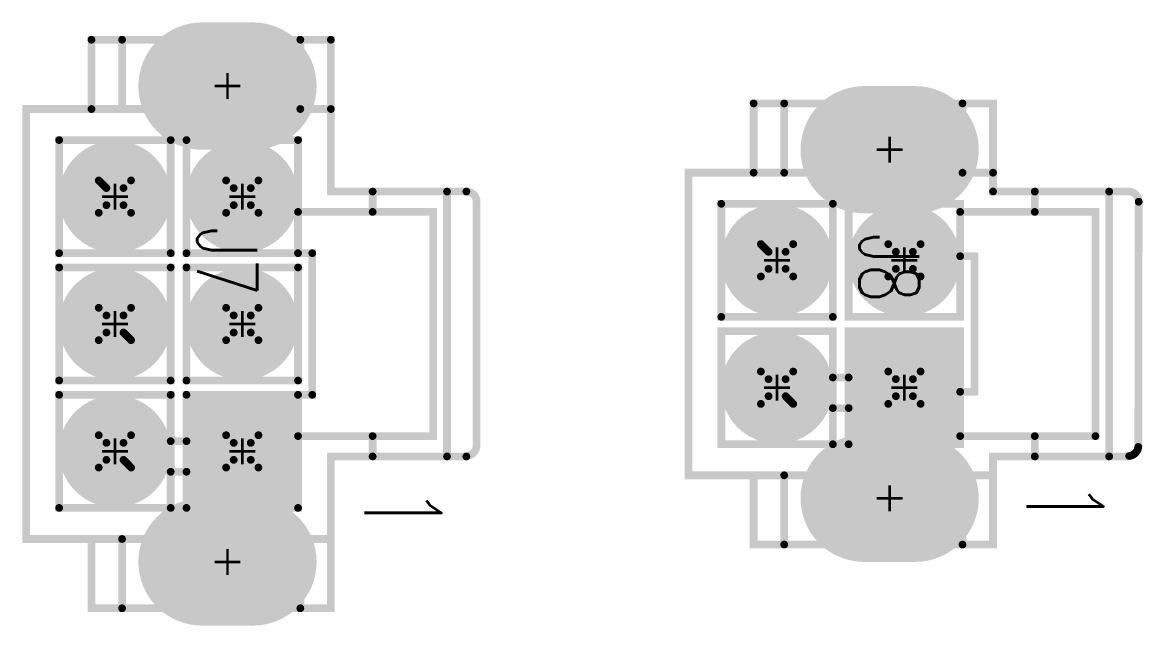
# Model space of a CAD drawing. Extents: x -711 to 95, y -82 to 290.
# Drawn here: x -633.07 to -611.07, y 170.08 to 181.92 of the extents above; entities that cross this region are included whole.
import ezdxf

# ---------------------------------------------------------------- set-up
doc = ezdxf.new("R2010")
doc.units = 0
for name, color, linetype in [('DRIL_PLTE_THRU_01', 96, 'CONTINUOUS'), ('DRIL_PLTE_THRU_02', 255, 'CONTINUOUS'), ('DRIL_PLTE_THRU_03', 3, 'CONTINUOUS'), ('DRIL_PLTE_THRU_04', 136, 'CONTINUOUS'), ('DRIL_PLTE_THRU_05', 176, 'CONTINUOUS'), ('DRIL_PLTE_THRU_06', 16, 'CONTINUOUS'), ('DRIL_SYMBOL', 2, 'CONTINUOUS'), ('PADS_BOT', 1, 'CONTINUOUS'), ('PADS_INNER', 3, 'CONTINUOUS'), ('PADS_TOP', 3, 'CONTINUOUS'), ('PADS_XR_02', 253, 'CONTINUOUS'), ('PADS_XR_03', 96, 'CONTINUOUS'), ('PADS_XR_22', 16, 'CONTINUOUS'), ('PADS_XR_23', 136, 'CONTINUOUS'), ('PART_NAME_26', 255, 'CONTINUOUS'), ('PART_NAME_27', 3, 'CONTINUOUS'), ('PART_TOP_2DLINE_26', 255, 'CONTINUOUS'), ('PART_TOP_2DLINE_27', 3, 'CONTINUOUS'), ('PART_TOP_TEXT_26', 255, 'CONTINUOUS')]:
    doc.layers.add(name, color=color, linetype=linetype)
doc.styles.add('W0$1524', font='simplex', dxfattribs={"width": 0.75})
doc.styles.add('W0$254', font='simplex', dxfattribs={"width": 0.75})

# ---------------------------------------------------------------- blocks, each defined once
blk = doc.blocks.new('SMOOTH_0$1524')
at = {"const_width": 0.0762}
blk.add_lwpolyline([(-0.0381, 0, 1), (0.0381, 0, 1)], format="xyb", close=True, dxfattribs=at)
blk = doc.blocks.new('PART_BODY_TOP_74')
at = {"layer": 'PART_TOP_2DLINE_26', "const_width": 0.152}
blk.add_lwpolyline([(2.6, 5.65), (2.6, 5.27), (-2.6, 5.27), (-2.6, 5.65, -0.414214), (-2.4, 5.85), (2.388, 5.85, -0.39391), (2.591, 5.647)], format="xyb", dxfattribs=at)
for points in [[(-2.6, 5.27), (-2.6, 3.81)], [(2.6, 5.27), (2.6, 3.81), (2.6, 2.99), (4.22, 2.99)], [(-2.2, 3.81), (-2.2, 2.345), (-3.61, 2.345), (-3.61, 0.155), (-1.39, 0.155), (-1.39, 2.625), (1.39, 2.625), (1.39, 0.155), (2.3, 0.155), (2.3, -0.155), (1.39, -0.155), (1.39, -2.345), (3.61, -2.345), (3.61, 2.345), (2.2, 2.345), (2.2, 3.81), (2.2, 5), (-2.2, 5), (-2.2, 3.81), (-2.6, 3.81), (-2.6, 2.99), (-4.22, 2.99), (-4.22, -2.99), (4.22, -2.99), (4.22, 2.99), (5.58, 2.99), (5.58, 2.39), (4.22, 2.39)], [(2.6, 3.81), (2.2, 3.81)], [(-4.22, 2.99), (-5.58, 2.99), (-5.58, 2.39), (-5.58, -1.11), (-4.22, -1.11)], [(-5.58, 2.39), (-4.22, 2.39)], [(-2.2, 2.345), (-1.39, 2.345)], [(-1.11, 2.345), (1.11, 2.345), (1.11, 0.155), (-1.11, 0.155), (-1.11, 2.345)], [(1.39, 2.345), (2.2, 2.345)], [(5.58, 2.39), (5.58, -1.11), (5.58, -1.71), (4.22, -1.71)], [(-2.668, 1.082), (-2.333, 1.082), (-2.183, 0.933), (-2.818, 0.933), (-2.668, 1.082), (-2.668, 1.417), (-2.333, 1.417), (-2.183, 1.568), (-2.818, 1.568), (-2.668, 1.417)], [(-2.818, 1.568), (-2.818, 0.933)], [(-2.183, 1.568), (-2.183, 0.933)], [(-0.168, 1.082), (0.168, 1.082), (0.318, 0.933), (-0.318, 0.933), (-0.168, 1.082), (-0.168, 1.417), (0.168, 1.417), (0.318, 1.568), (-0.318, 1.568), (-0.168, 1.417)], [(-0.318, 1.568), (-0.318, 0.933)], [(0.318, 1.568), (0.318, 0.933)], [(2.333, 1.082), (2.667, 1.082), (2.818, 0.933), (2.183, 0.933), (2.333, 1.082), (2.333, 1.417), (2.667, 1.417), (2.818, 1.568), (2.183, 1.568), (2.333, 1.417)], [(2.183, 1.568), (2.183, 0.933)], [(2.818, 1.568), (2.818, 0.933)], [(-2.333, 1.082), (-2.333, 1.417)], [(0.168, 1.082), (0.168, 1.417)], [(2.667, 1.082), (2.667, 1.417)], [(2.3, -0.155), (2.9, -0.155), (2.9, 0.155), (3.61, 0.155)], [(2.9, 0.155), (2.3, 0.155)], [(-3.61, -2.345), (-3.61, -0.155), (-1.39, -0.155), (-1.39, -2.345), (-3.61, -2.345)], [(-1.11, -2.345), (-1.11, -0.155), (1.11, -0.155), (1.11, -2.345), (-1.11, -2.345)], [(2.9, -0.155), (3.61, -0.155)], [(-2.333, -1.417), (-2.668, -1.417), (-2.668, -1.082), (-2.333, -1.082), (-2.333, -1.417), (-2.183, -1.568), (-2.818, -1.568), (-2.818, -0.933), (-2.668, -1.082)], [(-2.333, -1.082), (-2.183, -0.933), (-2.818, -0.933)], [(-2.183, -0.933), (-2.183, -1.568)], [(-0.168, -1.082), (0.168, -1.082), (0.168, -1.417), (0.318, -1.568), (-0.318, -1.568), (-0.168, -1.417), (-0.168, -1.082), (-0.318, -0.933), (0.318, -0.933), (0.318, -1.568)], [(-0.318, -0.933), (-0.318, -1.568)], [(0.168, -1.082), (0.318, -0.933)], [(2.333, -1.082), (2.667, -1.082), (2.667, -1.417), (2.818, -1.568), (2.183, -1.568), (2.333, -1.417), (2.333, -1.082), (2.183, -0.933), (2.818, -0.933), (2.818, -1.568)], [(2.183, -0.933), (2.183, -1.568)], [(2.667, -1.082), (2.818, -0.933)], [(-4.22, -1.71), (-5.58, -1.71), (-5.58, -1.11)], [(5.58, -1.11), (4.22, -1.11)], [(-2.668, -1.417), (-2.818, -1.568)], [(-0.168, -1.417), (0.168, -1.417)], [(2.333, -1.417), (2.667, -1.417)]]:
    blk.add_lwpolyline(points, dxfattribs=at)
at = {"layer": 'PART_TOP_2DLINE_27', "const_width": 0.152}
blk.add_lwpolyline([(2.6, 5.65), (2.6, 5.27), (-2.6, 5.27), (-2.6, 5.65, -0.414214), (-2.4, 5.85), (2.388, 5.85, -0.39391), (2.591, 5.647)], format="xyb", dxfattribs=at)
for points in [[(-2.6, 5.27), (-2.6, 3.81)], [(2.6, 5.27), (2.6, 3.81), (2.6, 2.99), (4.22, 2.99)], [(-2.2, 3.81), (-2.2, 2.345), (-3.61, 2.345), (-3.61, 0.155), (-1.39, 0.155), (-1.39, 2.625), (1.39, 2.625), (1.39, 0.155), (2.3, 0.155), (2.3, -0.155), (1.39, -0.155), (1.39, -2.345), (3.61, -2.345), (3.61, 2.345), (2.2, 2.345), (2.2, 3.81), (2.2, 5), (-2.2, 5), (-2.2, 3.81), (-2.6, 3.81), (-2.6, 2.99), (-4.22, 2.99), (-4.22, -2.99), (4.22, -2.99), (4.22, 2.99), (5.58, 2.99), (5.58, 2.39), (4.22, 2.39)], [(2.6, 3.81), (2.2, 3.81)], [(-4.22, 2.99), (-5.58, 2.99), (-5.58, 2.39), (-5.58, -1.11), (-4.22, -1.11)], [(-5.58, 2.39), (-4.22, 2.39)], [(-2.2, 2.345), (-1.39, 2.345)], [(-1.11, 2.345), (1.11, 2.345), (1.11, 0.155), (-1.11, 0.155), (-1.11, 2.345)], [(1.39, 2.345), (2.2, 2.345)], [(5.58, 2.39), (5.58, -1.11), (5.58, -1.71), (4.22, -1.71)], [(-2.668, 1.082), (-2.333, 1.082), (-2.183, 0.933), (-2.818, 0.933), (-2.668, 1.082), (-2.668, 1.417), (-2.333, 1.417), (-2.183, 1.568), (-2.818, 1.568), (-2.668, 1.417)], [(-2.818, 1.568), (-2.818, 0.933)], [(-2.183, 1.568), (-2.183, 0.933)], [(-0.168, 1.082), (0.168, 1.082), (0.318, 0.933), (-0.318, 0.933), (-0.168, 1.082), (-0.168, 1.417), (0.168, 1.417), (0.318, 1.568), (-0.318, 1.568), (-0.168, 1.417)], [(-0.318, 1.568), (-0.318, 0.933)], [(0.318, 1.568), (0.318, 0.933)], [(2.333, 1.082), (2.667, 1.082), (2.818, 0.933), (2.183, 0.933), (2.333, 1.082), (2.333, 1.417), (2.667, 1.417), (2.818, 1.568), (2.183, 1.568), (2.333, 1.417)], [(2.183, 1.568), (2.183, 0.933)], [(2.818, 1.568), (2.818, 0.933)], [(-2.333, 1.082), (-2.333, 1.417)], [(0.168, 1.082), (0.168, 1.417)], [(2.667, 1.082), (2.667, 1.417)], [(2.3, -0.155), (2.9, -0.155), (2.9, 0.155), (3.61, 0.155)], [(2.9, 0.155), (2.3, 0.155)], [(-3.61, -2.345), (-3.61, -0.155), (-1.39, -0.155), (-1.39, -2.345), (-3.61, -2.345)], [(-1.11, -2.345), (-1.11, -0.155), (1.11, -0.155), (1.11, -2.345), (-1.11, -2.345)], [(2.9, -0.155), (3.61, -0.155)], [(-2.333, -1.417), (-2.668, -1.417), (-2.668, -1.082), (-2.333, -1.082), (-2.333, -1.417), (-2.183, -1.568), (-2.818, -1.568), (-2.818, -0.933), (-2.668, -1.082)], [(-2.333, -1.082), (-2.183, -0.933), (-2.818, -0.933)], [(-2.183, -0.933), (-2.183, -1.568)], [(-0.168, -1.082), (0.168, -1.082), (0.168, -1.417), (0.318, -1.568), (-0.318, -1.568), (-0.168, -1.417), (-0.168, -1.082), (-0.318, -0.933), (0.318, -0.933), (0.318, -1.568)], [(-0.318, -0.933), (-0.318, -1.568)], [(0.168, -1.082), (0.318, -0.933)], [(2.333, -1.082), (2.667, -1.082), (2.667, -1.417), (2.818, -1.568), (2.183, -1.568), (2.333, -1.417), (2.333, -1.082), (2.183, -0.933), (2.818, -0.933), (2.818, -1.568)], [(2.183, -0.933), (2.183, -1.568)], [(2.667, -1.082), (2.818, -0.933)], [(-4.22, -1.71), (-5.58, -1.71), (-5.58, -1.11)], [(5.58, -1.11), (4.22, -1.11)], [(-2.668, -1.417), (-2.818, -1.568)], [(-0.168, -1.417), (0.168, -1.417)], [(2.333, -1.417), (2.667, -1.417)]]:
    blk.add_lwpolyline(points, dxfattribs=at)
at = {"layer": 'PART_TOP_2DLINE_26'}
for p in [(-2.6, 5.65), (2.6, 5.65), (-2.6, 5.27), (-2.6, 5.27), (2.6, 5.27), (2.6, 5.27), (-2.6, 3.81), (-2.2, 3.81), (2.2, 3.81), (2.2, 3.81), (2.6, 3.81), (2.6, 3.81), (-5.58, 2.99), (-4.22, 2.99), (-1.39, 2.625), (1.39, 2.625), (-5.58, 2.39), (-5.58, 2.39), (-4.22, 2.39), (-3.61, 2.345), (-2.2, 2.345), (-2.2, 2.345), (-1.39, 2.345), (-1.11, 2.345), (-1.11, 2.345), (1.11, 2.345), (1.39, 2.345), (2.2, 2.345), (2.2, 2.345), (3.61, 2.345), (5.58, 2.39), (-2.818, 1.568), (-2.818, 1.568), (-2.183, 1.568), (-2.183, 1.568), (-0.318, 1.568), (-0.318, 1.568), (0.318, 1.568), (0.318, 1.568), (2.183, 1.568), (2.183, 1.568), (2.818, 1.568), (2.818, 1.568), (-2.668, 1.417), (-2.668, 1.417), (-2.333, 1.417), (-2.333, 1.417), (-0.168, 1.417), (-0.168, 1.417), (0.168, 1.417), (0.168, 1.417), (2.333, 1.417), (2.333, 1.417), (2.667, 1.417), (2.667, 1.417), (-2.668, 1.082), (-2.668, 1.082), (-2.333, 1.082), (-2.333, 1.082), (-0.168, 1.082), (-0.168, 1.082), (0.168, 1.082), (0.168, 1.082), (2.333, 1.082), (2.333, 1.082), (2.667, 1.082), (2.667, 1.082), (-2.818, 0.933), (-2.818, 0.933), (-2.183, 0.933), (-2.183, 0.933), (-0.318, 0.933), (-0.318, 0.933), (0.318, 0.933), (0.318, 0.933), (2.183, 0.933), (2.183, 0.933), (2.818, 0.933), (2.818, 0.933), (-3.61, 0.155), (-1.39, 0.155), (-1.11, 0.155), (1.11, 0.155), (1.39, 0.155), (2.3, 0.155), (2.3, 0.155), (2.9, 0.155), (2.9, 0.155), (3.61, 0.155), (-3.61, -0.155), (-1.39, -0.155), (-1.11, -0.155), (1.11, -0.155), (1.39, -0.155), (2.3, -0.155), (2.3, -0.155), (2.9, -0.155), (2.9, -0.155), (3.61, -0.155), (-2.818, -0.933), (-2.818, -0.933), (-2.183, -0.933), (-2.183, -0.933), (-0.318, -0.933), (-0.318, -0.933), (0.318, -0.933), (0.318, -0.933), (2.183, -0.933), (2.183, -0.933), (2.818, -0.933), (2.818, -0.933), (-5.58, -1.11), (-2.668, -1.082), (-2.668, -1.082), (-2.333, -1.082), (-2.333, -1.082), (-0.168, -1.082), (-0.168, -1.082), (0.168, -1.082), (0.168, -1.082), (2.333, -1.082), (2.333, -1.082), (2.667, -1.082), (2.667, -1.082), (4.22, -1.11), (5.58, -1.11), (5.58, -1.11), (-2.818, -1.568), (-2.818, -1.568), (-2.668, -1.417), (-2.668, -1.417), (-2.333, -1.417), (-2.333, -1.417), (-2.183, -1.568), (-2.183, -1.568), (-0.318, -1.568), (-0.318, -1.568), (-0.168, -1.417), (-0.168, -1.417), (0.168, -1.417), (0.168, -1.417), (0.318, -1.568), (0.318, -1.568), (2.183, -1.568), (2.183, -1.568), (2.333, -1.417), (2.333, -1.417), (2.667, -1.417), (2.667, -1.417), (2.818, -1.568), (2.818, -1.568), (-5.58, -1.71), (-4.22, -1.71), (-3.61, -2.345), (-3.61, -2.345), (-1.39, -2.345), (-1.11, -2.345), (-1.11, -2.345), (1.11, -2.345), (1.39, -2.345), (3.61, -2.345)]:
    blk.add_blockref('SMOOTH_0$1524', p, dxfattribs=at)
at = {"layer": 'PART_TOP_2DLINE_27'}
for p in [(-2.6, 5.65), (2.6, 5.65), (-2.6, 5.27), (-2.6, 5.27), (2.6, 5.27), (2.6, 5.27), (-2.6, 3.81), (-2.2, 3.81), (2.2, 3.81), (2.2, 3.81), (2.6, 3.81), (2.6, 3.81), (-5.58, 2.99), (-4.22, 2.99), (-1.39, 2.625), (1.39, 2.625), (-5.58, 2.39), (-5.58, 2.39), (-4.22, 2.39), (-3.61, 2.345), (-2.2, 2.345), (-2.2, 2.345), (-1.39, 2.345), (-1.11, 2.345), (-1.11, 2.345), (1.11, 2.345), (1.39, 2.345), (2.2, 2.345), (2.2, 2.345), (3.61, 2.345), (5.58, 2.39), (-2.818, 1.568), (-2.818, 1.568), (-2.183, 1.568), (-2.183, 1.568), (-0.318, 1.568), (-0.318, 1.568), (0.318, 1.568), (0.318, 1.568), (2.183, 1.568), (2.183, 1.568), (2.818, 1.568), (2.818, 1.568), (-2.668, 1.417), (-2.668, 1.417), (-2.333, 1.417), (-2.333, 1.417), (-0.168, 1.417), (-0.168, 1.417), (0.168, 1.417), (0.168, 1.417), (2.333, 1.417), (2.333, 1.417), (2.667, 1.417), (2.667, 1.417), (-2.668, 1.082), (-2.668, 1.082), (-2.333, 1.082), (-2.333, 1.082), (-0.168, 1.082), (-0.168, 1.082), (0.168, 1.082), (0.168, 1.082), (2.333, 1.082), (2.333, 1.082), (2.667, 1.082), (2.667, 1.082), (-2.818, 0.933), (-2.818, 0.933), (-2.183, 0.933), (-2.183, 0.933), (-0.318, 0.933), (-0.318, 0.933), (0.318, 0.933), (0.318, 0.933), (2.183, 0.933), (2.183, 0.933), (2.818, 0.933), (2.818, 0.933), (-3.61, 0.155), (-1.39, 0.155), (-1.11, 0.155), (1.11, 0.155), (1.39, 0.155), (2.3, 0.155), (2.3, 0.155), (2.9, 0.155), (2.9, 0.155), (3.61, 0.155), (-3.61, -0.155), (-1.39, -0.155), (-1.11, -0.155), (1.11, -0.155), (1.39, -0.155), (2.3, -0.155), (2.3, -0.155), (2.9, -0.155), (2.9, -0.155), (3.61, -0.155), (-2.818, -0.933), (-2.818, -0.933), (-2.183, -0.933), (-2.183, -0.933), (-0.318, -0.933), (-0.318, -0.933), (0.318, -0.933), (0.318, -0.933), (2.183, -0.933), (2.183, -0.933), (2.818, -0.933), (2.818, -0.933), (-5.58, -1.11), (-2.668, -1.082), (-2.668, -1.082), (-2.333, -1.082), (-2.333, -1.082), (-0.168, -1.082), (-0.168, -1.082), (0.168, -1.082), (0.168, -1.082), (2.333, -1.082), (2.333, -1.082), (2.667, -1.082), (2.667, -1.082), (4.22, -1.11), (5.58, -1.11), (5.58, -1.11), (-2.818, -1.568), (-2.818, -1.568), (-2.668, -1.417), (-2.668, -1.417), (-2.333, -1.417), (-2.333, -1.417), (-2.183, -1.568), (-2.183, -1.568), (-0.318, -1.568), (-0.318, -1.568), (-0.168, -1.417), (-0.168, -1.417), (0.168, -1.417), (0.168, -1.417), (0.318, -1.568), (0.318, -1.568), (2.183, -1.568), (2.183, -1.568), (2.333, -1.417), (2.333, -1.417), (2.667, -1.417), (2.667, -1.417), (2.818, -1.568), (2.818, -1.568), (-5.58, -1.71), (-4.22, -1.71), (-3.61, -2.345), (-3.61, -2.345), (-1.39, -2.345), (-1.11, -2.345), (-1.11, -2.345), (1.11, -2.345), (1.39, -2.345), (3.61, -2.345)]:
    blk.add_blockref('SMOOTH_0$1524', p, dxfattribs=at)
at = {"layer": 'PART_TOP_TEXT_26', "style": 'W0$254', "width": 0.75}
blk.add_text('1', height=1.511, dxfattribs=at).set_placement((3.175, 3.647))
blk = doc.blocks.new('DRIL_SYMBOL_1$1997266667')
at = {"layer": 'DRIL_SYMBOL', "const_width": 0.0508}
for points in [[(0, -0.254), (0, 0.254)], [(-0.254, 0), (0.254, 0)]]:
    blk.add_lwpolyline(points, dxfattribs=at)
blk = doc.blocks.new('DRIL_HOLE_1$1997266667')
at = {"const_width": 0.6}
blk.add_lwpolyline([(-0.3, 0, 1), (0.3, 0, 1)], format="xyb", close=True, dxfattribs=at)
blk.add_blockref('DRIL_SYMBOL_1$1997266667', (0, 0))
blk = doc.blocks.new('PAD_15')
at = {"const_width": 0.85}
blk.add_lwpolyline([(0, -0.425, 1), (0, 0.425, 1)], format="xyb", close=True, dxfattribs=at)
blk = doc.blocks.new('PAD_13')
at = {"const_width": 1.09982}
blk.add_lwpolyline([(0, -0.54991, 1), (0, 0.54991, 1)], format="xyb", close=True, dxfattribs=at)
blk = doc.blocks.new('PAD_0')
blk.add_lwpolyline([(0, 0, 1), (0, 0, 1)], format="xyb", close=True)
blk = doc.blocks.new('STK_TOP_12')
at = {"layer": 'DRIL_PLTE_THRU_01'}
blk.add_blockref('DRIL_HOLE_1$1997266667', (0, 0), dxfattribs=at)
at = {"layer": 'DRIL_PLTE_THRU_02'}
blk.add_blockref('DRIL_HOLE_1$1997266667', (0, 0), dxfattribs=at)
at = {"layer": 'DRIL_PLTE_THRU_03'}
blk.add_blockref('DRIL_HOLE_1$1997266667', (0, 0), dxfattribs=at)
at = {"layer": 'DRIL_PLTE_THRU_04'}
blk.add_blockref('DRIL_HOLE_1$1997266667', (0, 0), dxfattribs=at)
at = {"layer": 'DRIL_PLTE_THRU_05'}
blk.add_blockref('DRIL_HOLE_1$1997266667', (0, 0), dxfattribs=at)
at = {"layer": 'DRIL_PLTE_THRU_06'}
blk.add_blockref('DRIL_HOLE_1$1997266667', (0, 0), dxfattribs=at)
at = {"layer": 'PADS_BOT'}
blk.add_blockref('PAD_15', (0, 0), dxfattribs=at)
at = {"layer": 'PADS_INNER'}
blk.add_blockref('PAD_15', (0, 0), dxfattribs=at)
at = {"layer": 'PADS_TOP'}
blk.add_blockref('PAD_15', (0, 0), dxfattribs=at)
at = {"layer": 'PADS_XR_02'}
blk.add_blockref('PAD_13', (0, 0), dxfattribs=at)
at = {"layer": 'PADS_XR_03'}
blk.add_blockref('PAD_13', (0, 0), dxfattribs=at)
at = {"layer": 'PADS_XR_22'}
blk.add_blockref('PAD_0', (0, 0), dxfattribs=at)
at = {"layer": 'PADS_XR_23'}
blk.add_blockref('PAD_0', (0, 0), dxfattribs=at)
blk = doc.blocks.new('DRIL_SYMBOL_1$6002')
at = {"layer": 'DRIL_SYMBOL', "const_width": 0.0508}
for points in [[(0, -0.254), (0, 0.254)], [(-0.254, 0), (0.254, 0)]]:
    blk.add_lwpolyline(points, dxfattribs=at)
blk = doc.blocks.new('DRIL_HOLE_1$6002')
at = {"const_width": 0.8001}
blk.add_lwpolyline([(-0.40005, 0, 1), (0.40005, 0, 1)], format="xyb", close=True, dxfattribs=at)
blk.add_blockref('DRIL_SYMBOL_1$6002', (0, 0))
blk = doc.blocks.new('PAD_24')
at = {"const_width": 1}
blk.add_lwpolyline([(-0.5, -0.5), (0.5, -0.5, 1), (0.5, 0.5), (-0.5, 0.5, 1)], format="xyb", close=True, dxfattribs=at)
blk = doc.blocks.new('PAD_25')
at = {"const_width": 1.25}
blk.add_lwpolyline([(-0.5, -0.625), (0.5, -0.625, 1), (0.5, 0.625), (-0.5, 0.625, 1)], format="xyb", close=True, dxfattribs=at)
blk = doc.blocks.new('STK_TOP_13')
at = {"layer": 'DRIL_PLTE_THRU_01'}
blk.add_blockref('DRIL_HOLE_1$6002', (0, 0), dxfattribs=at)
at = {"layer": 'DRIL_PLTE_THRU_02'}
blk.add_blockref('DRIL_HOLE_1$6002', (0, 0), dxfattribs=at)
at = {"layer": 'DRIL_PLTE_THRU_03'}
blk.add_blockref('DRIL_HOLE_1$6002', (0, 0), dxfattribs=at)
at = {"layer": 'DRIL_PLTE_THRU_04'}
blk.add_blockref('DRIL_HOLE_1$6002', (0, 0), dxfattribs=at)
at = {"layer": 'DRIL_PLTE_THRU_05'}
blk.add_blockref('DRIL_HOLE_1$6002', (0, 0), dxfattribs=at)
at = {"layer": 'DRIL_PLTE_THRU_06'}
blk.add_blockref('DRIL_HOLE_1$6002', (0, 0), dxfattribs=at)
at = {"layer": 'PADS_BOT', "rotation": 90}
blk.add_blockref('PAD_24', (0, 0), dxfattribs=at)
at = {"layer": 'PADS_INNER', "rotation": 90}
blk.add_blockref('PAD_24', (0, 0), dxfattribs=at)
at = {"layer": 'PADS_TOP', "rotation": 90}
blk.add_blockref('PAD_24', (0, 0), dxfattribs=at)
at = {"layer": 'PADS_XR_02', "rotation": 90}
blk.add_blockref('PAD_25', (0, 0), dxfattribs=at)
at = {"layer": 'PADS_XR_03', "rotation": 90}
blk.add_blockref('PAD_25', (0, 0), dxfattribs=at)
at = {"layer": 'PADS_XR_22'}
blk.add_blockref('PAD_0', (0, 0), dxfattribs=at)
at = {"layer": 'PADS_XR_23'}
blk.add_blockref('PAD_0', (0, 0), dxfattribs=at)
blk = doc.blocks.new('PAD_26')
at = {"const_width": 1.7}
blk.add_lwpolyline([(-0.85, 0), (0.85, 0)], dxfattribs=at)
blk = doc.blocks.new('PAD_27')
at = {"const_width": 2.19964}
blk.add_lwpolyline([(-1.09982, 0), (1.09982, 0)], dxfattribs=at)
blk = doc.blocks.new('STK_TOP_14')
at = {"layer": 'DRIL_PLTE_THRU_01'}
blk.add_blockref('DRIL_HOLE_1$1997266667', (0, 0), dxfattribs=at)
at = {"layer": 'DRIL_PLTE_THRU_02'}
blk.add_blockref('DRIL_HOLE_1$1997266667', (0, 0), dxfattribs=at)
at = {"layer": 'DRIL_PLTE_THRU_03'}
blk.add_blockref('DRIL_HOLE_1$1997266667', (0, 0), dxfattribs=at)
at = {"layer": 'DRIL_PLTE_THRU_04'}
blk.add_blockref('DRIL_HOLE_1$1997266667', (0, 0), dxfattribs=at)
at = {"layer": 'DRIL_PLTE_THRU_05'}
blk.add_blockref('DRIL_HOLE_1$1997266667', (0, 0), dxfattribs=at)
at = {"layer": 'DRIL_PLTE_THRU_06'}
blk.add_blockref('DRIL_HOLE_1$1997266667', (0, 0), dxfattribs=at)
at = {"layer": 'PADS_BOT'}
blk.add_blockref('PAD_26', (0, 0), dxfattribs=at)
at = {"layer": 'PADS_INNER'}
blk.add_blockref('PAD_26', (0, 0), dxfattribs=at)
at = {"layer": 'PADS_TOP'}
blk.add_blockref('PAD_26', (0, 0), dxfattribs=at)
at = {"layer": 'PADS_XR_02'}
blk.add_blockref('PAD_27', (0, 0), dxfattribs=at)
at = {"layer": 'PADS_XR_03'}
blk.add_blockref('PAD_27', (0, 0), dxfattribs=at)
at = {"layer": 'PADS_XR_22'}
blk.add_blockref('PAD_0', (0, 0), dxfattribs=at)
at = {"layer": 'PADS_XR_23'}
blk.add_blockref('PAD_0', (0, 0), dxfattribs=at)
blk = doc.blocks.new('SYM_TOP_18')
for name, p in [('PART_BODY_TOP_74', (0, 0)), ('STK_TOP_13', (-4.67, 0.96)), ('STK_TOP_13', (4.67, 0.96)), ('STK_TOP_12', (-2.5, 1.25)), ('STK_TOP_12', (0, 1.25)), ('STK_TOP_14', (2.5, 1.25)), ('STK_TOP_12', (-2.5, -1.25)), ('STK_TOP_12', (0, -1.25)), ('STK_TOP_12', (2.5, -1.25))]:
    blk.add_blockref(name, p)
blk = doc.blocks.new('PART_TOP_59')
blk.add_blockref('SYM_TOP_18', (0, 0))
at = {"layer": 'PART_NAME_26', "style": 'W0$1524', "width": 0.75}
blk.add_text('J7', height=1.17348, dxfattribs=at).set_placement((-1.905, 0.366712))
at = {"layer": 'PART_NAME_27', "style": 'W0$1524', "width": 0.75}
blk.add_text('J7', height=1.17348, dxfattribs=at).set_placement((-1.905, 0.366712))
blk = doc.blocks.new('PART_BODY_TOP_66')
at = {"layer": 'PART_TOP_2DLINE_26', "const_width": 0.152}
blk.add_lwpolyline([(2.591, 5.664, 0.342864), (2.413, 5.842), (-2.4, 5.85, 0.414214), (-2.6, 5.65), (-2.6, 5.27), (2.6, 5.27), (2.6, 5.65)], format="xyb", dxfattribs=at)
for points in [[(-2.6, 5.27), (-2.6, 3.81), (-2.2, 3.81)], [(2.6, 5.27), (2.6, 3.81), (2.6, 2.99), (2.97, 2.99)], [(2.2, 5), (2.2, 3.81), (2.2, 2.345), (2.36, 2.345), (2.36, -2.345), (0.14, -2.345), (0.14, -0.155), (1.05, -0.155), (1.05, 0.155), (0.14, 0.155), (0.14, 2.345), (1.33, 2.345), (1.33, 2.625), (-1.33, 2.625), (-1.33, 2.345), (-0.14, 2.345), (-0.14, 0.155), (-2.36, 0.155), (-2.36, 2.345), (-2.2, 2.345), (-2.2, 3.81), (-2.2, 5), (2.2, 5)], [(-2.6, 3.81), (-2.6, 2.99), (-2.97, 2.99)], [(2.6, 3.81), (2.2, 3.81)], [(-2.97, -1.11), (-4.33, -1.11), (-4.33, 2.39), (-4.33, 2.99), (-2.97, 2.99), (-2.97, -2.99), (2.97, -2.99), (2.97, 2.99), (4.33, 2.99), (4.33, 2.39), (2.97, 2.39)], [(-4.33, 2.39), (-2.97, 2.39)], [(-2.2, 2.345), (-1.33, 2.345)], [(1.33, 2.345), (2.2, 2.345)], [(4.33, 2.39), (4.33, -1.11), (4.33, -1.71), (2.97, -1.71)], [(-1.417, 1.082), (-1.082, 1.082), (-0.933, 0.933), (-1.568, 0.933), (-1.417, 1.082), (-1.417, 1.417), (-1.082, 1.417), (-0.933, 1.568), (-1.568, 1.568), (-1.417, 1.417)], [(-1.568, 1.568), (-1.568, 0.933)], [(-0.933, 1.568), (-0.933, 0.933)], [(1.082, 1.082), (1.417, 1.082), (1.568, 0.933), (0.933, 0.933), (1.082, 1.082), (1.082, 1.417), (1.417, 1.417), (1.568, 1.568), (0.933, 1.568), (1.082, 1.417)], [(0.933, 1.568), (0.933, 0.933)], [(1.568, 1.568), (1.568, 0.933)], [(-1.082, 1.082), (-1.082, 1.417)], [(1.417, 1.082), (1.417, 1.417)], [(1.05, -0.155), (1.65, -0.155), (1.65, 0.155), (2.36, 0.155)], [(1.65, 0.155), (1.05, 0.155)], [(-2.36, -2.345), (-2.36, -0.155), (-0.14, -0.155), (-0.14, -2.345), (-2.36, -2.345)], [(1.65, -0.155), (2.36, -0.155)], [(-1.082, -1.417), (-1.417, -1.417), (-1.417, -1.082), (-1.082, -1.082), (-1.082, -1.417), (-0.933, -1.568), (-1.568, -1.568), (-1.568, -0.933), (-1.417, -1.082)], [(-1.082, -1.082), (-0.933, -0.933), (-1.568, -0.933)], [(-0.933, -0.933), (-0.933, -1.568)], [(1.082, -1.082), (1.417, -1.082), (1.417, -1.417), (1.568, -1.568), (0.933, -1.568), (1.082, -1.417), (1.082, -1.082), (0.933, -0.933), (1.568, -0.933), (1.568, -1.568)], [(0.933, -0.933), (0.933, -1.568)], [(1.417, -1.082), (1.568, -0.933)], [(-2.97, -1.71), (-4.33, -1.71), (-4.33, -1.11)], [(4.33, -1.11), (2.97, -1.11)], [(-1.417, -1.417), (-1.568, -1.568)], [(1.082, -1.417), (1.417, -1.417)]]:
    blk.add_lwpolyline(points, dxfattribs=at)
at = {"layer": 'PART_TOP_2DLINE_27', "const_width": 0.152}
blk.add_lwpolyline([(2.591, 5.664, 0.342864), (2.413, 5.842), (-2.4, 5.85, 0.414214), (-2.6, 5.65), (-2.6, 5.27), (2.6, 5.27), (2.6, 5.65)], format="xyb", dxfattribs=at)
for points in [[(-2.6, 5.27), (-2.6, 3.81), (-2.2, 3.81)], [(2.6, 5.27), (2.6, 3.81), (2.6, 2.99), (2.97, 2.99)], [(2.2, 5), (2.2, 3.81), (2.2, 2.345), (2.36, 2.345), (2.36, -2.345), (0.14, -2.345), (0.14, -0.155), (1.05, -0.155), (1.05, 0.155), (0.14, 0.155), (0.14, 2.345), (1.33, 2.345), (1.33, 2.625), (-1.33, 2.625), (-1.33, 2.345), (-0.14, 2.345), (-0.14, 0.155), (-2.36, 0.155), (-2.36, 2.345), (-2.2, 2.345), (-2.2, 3.81), (-2.2, 5), (2.2, 5)], [(-2.6, 3.81), (-2.6, 2.99), (-2.97, 2.99)], [(2.6, 3.81), (2.2, 3.81)], [(-2.97, -1.11), (-4.33, -1.11), (-4.33, 2.39), (-4.33, 2.99), (-2.97, 2.99), (-2.97, -2.99), (2.97, -2.99), (2.97, 2.99), (4.33, 2.99), (4.33, 2.39), (2.97, 2.39)], [(-4.33, 2.39), (-2.97, 2.39)], [(-2.2, 2.345), (-1.33, 2.345)], [(1.33, 2.345), (2.2, 2.345)], [(4.33, 2.39), (4.33, -1.11), (4.33, -1.71), (2.97, -1.71)], [(-1.417, 1.082), (-1.082, 1.082), (-0.933, 0.933), (-1.568, 0.933), (-1.417, 1.082), (-1.417, 1.417), (-1.082, 1.417), (-0.933, 1.568), (-1.568, 1.568), (-1.417, 1.417)], [(-1.568, 1.568), (-1.568, 0.933)], [(-0.933, 1.568), (-0.933, 0.933)], [(1.082, 1.082), (1.417, 1.082), (1.568, 0.933), (0.933, 0.933), (1.082, 1.082), (1.082, 1.417), (1.417, 1.417), (1.568, 1.568), (0.933, 1.568), (1.082, 1.417)], [(0.933, 1.568), (0.933, 0.933)], [(1.568, 1.568), (1.568, 0.933)], [(-1.082, 1.082), (-1.082, 1.417)], [(1.417, 1.082), (1.417, 1.417)], [(1.05, -0.155), (1.65, -0.155), (1.65, 0.155), (2.36, 0.155)], [(1.65, 0.155), (1.05, 0.155)], [(-2.36, -2.345), (-2.36, -0.155), (-0.14, -0.155), (-0.14, -2.345), (-2.36, -2.345)], [(1.65, -0.155), (2.36, -0.155)], [(-1.082, -1.417), (-1.417, -1.417), (-1.417, -1.082), (-1.082, -1.082), (-1.082, -1.417), (-0.933, -1.568), (-1.568, -1.568), (-1.568, -0.933), (-1.417, -1.082)], [(-1.082, -1.082), (-0.933, -0.933), (-1.568, -0.933)], [(-0.933, -0.933), (-0.933, -1.568)], [(1.082, -1.082), (1.417, -1.082), (1.417, -1.417), (1.568, -1.568), (0.933, -1.568), (1.082, -1.417), (1.082, -1.082), (0.933, -0.933), (1.568, -0.933), (1.568, -1.568)], [(0.933, -0.933), (0.933, -1.568)], [(1.417, -1.082), (1.568, -0.933)], [(-2.97, -1.71), (-4.33, -1.71), (-4.33, -1.11)], [(4.33, -1.11), (2.97, -1.11)], [(-1.417, -1.417), (-1.568, -1.568)], [(1.082, -1.417), (1.417, -1.417)]]:
    blk.add_lwpolyline(points, dxfattribs=at)
at = {"layer": 'PART_TOP_2DLINE_26'}
for p in [(-2.4, 5.85), (2.413, 5.842), (2.591, 5.664), (-2.6, 5.27), (2.6, 5.27), (2.2, 5), (-2.6, 3.81), (-2.6, 3.81), (-2.2, 3.81), (2.2, 3.81), (2.2, 3.81), (2.6, 3.81), (2.6, 3.81), (-2.97, 2.99), (-2.6, 2.99), (-4.33, 2.39), (-4.33, 2.39), (-2.97, 2.39), (-2.2, 2.345), (-1.33, 2.345), (1.33, 2.345), (2.2, 2.345), (4.33, 2.39), (-1.568, 1.568), (-1.568, 1.568), (-0.933, 1.568), (-0.933, 1.568), (0.933, 1.568), (0.933, 1.568), (1.568, 1.568), (1.568, 1.568), (-1.417, 1.417), (-1.417, 1.417), (-1.082, 1.417), (-1.082, 1.417), (1.082, 1.417), (1.082, 1.417), (1.417, 1.417), (1.417, 1.417), (-1.417, 1.082), (-1.417, 1.082), (-1.082, 1.082), (-1.082, 1.082), (1.082, 1.082), (1.082, 1.082), (1.417, 1.082), (1.417, 1.082), (-1.568, 0.933), (-1.568, 0.933), (-0.933, 0.933), (-0.933, 0.933), (0.933, 0.933), (0.933, 0.933), (1.568, 0.933), (1.568, 0.933), (1.05, 0.155), (1.65, 0.155), (1.65, 0.155), (2.36, 0.155), (-2.36, -0.155), (-0.14, -0.155), (1.05, -0.155), (1.65, -0.155), (1.65, -0.155), (2.36, -0.155), (-1.568, -0.933), (-1.568, -0.933), (-0.933, -0.933), (-0.933, -0.933), (0.933, -0.933), (0.933, -0.933), (1.568, -0.933), (1.568, -0.933), (-4.33, -1.11), (-4.33, -1.11), (-2.97, -1.11), (-1.417, -1.082), (-1.417, -1.082), (-1.082, -1.082), (-1.082, -1.082), (1.082, -1.082), (1.082, -1.082), (1.417, -1.082), (1.417, -1.082), (2.97, -1.11), (4.33, -1.11), (4.33, -1.11), (-1.568, -1.568), (-1.568, -1.568), (-1.417, -1.417), (-1.417, -1.417), (-1.082, -1.417), (-1.082, -1.417), (-0.933, -1.568), (-0.933, -1.568), (0.933, -1.568), (0.933, -1.568), (1.082, -1.417), (1.082, -1.417), (1.417, -1.417), (1.417, -1.417), (1.568, -1.568), (1.568, -1.568), (-4.33, -1.71), (-2.97, -1.71), (-2.36, -2.345), (-2.36, -2.345), (-0.14, -2.345)]:
    blk.add_blockref('SMOOTH_0$1524', p, dxfattribs=at)
at = {"layer": 'PART_TOP_2DLINE_27'}
for p in [(-2.4, 5.85), (2.413, 5.842), (2.591, 5.664), (-2.6, 5.27), (2.6, 5.27), (2.2, 5), (-2.6, 3.81), (-2.6, 3.81), (-2.2, 3.81), (2.2, 3.81), (2.2, 3.81), (2.6, 3.81), (2.6, 3.81), (-2.97, 2.99), (-2.6, 2.99), (-4.33, 2.39), (-4.33, 2.39), (-2.97, 2.39), (-2.2, 2.345), (-1.33, 2.345), (1.33, 2.345), (2.2, 2.345), (4.33, 2.39), (-1.568, 1.568), (-1.568, 1.568), (-0.933, 1.568), (-0.933, 1.568), (0.933, 1.568), (0.933, 1.568), (1.568, 1.568), (1.568, 1.568), (-1.417, 1.417), (-1.417, 1.417), (-1.082, 1.417), (-1.082, 1.417), (1.082, 1.417), (1.082, 1.417), (1.417, 1.417), (1.417, 1.417), (-1.417, 1.082), (-1.417, 1.082), (-1.082, 1.082), (-1.082, 1.082), (1.082, 1.082), (1.082, 1.082), (1.417, 1.082), (1.417, 1.082), (-1.568, 0.933), (-1.568, 0.933), (-0.933, 0.933), (-0.933, 0.933), (0.933, 0.933), (0.933, 0.933), (1.568, 0.933), (1.568, 0.933), (1.05, 0.155), (1.65, 0.155), (1.65, 0.155), (2.36, 0.155), (-2.36, -0.155), (-0.14, -0.155), (1.05, -0.155), (1.65, -0.155), (1.65, -0.155), (2.36, -0.155), (-1.568, -0.933), (-1.568, -0.933), (-0.933, -0.933), (-0.933, -0.933), (0.933, -0.933), (0.933, -0.933), (1.568, -0.933), (1.568, -0.933), (-4.33, -1.11), (-4.33, -1.11), (-2.97, -1.11), (-1.417, -1.082), (-1.417, -1.082), (-1.082, -1.082), (-1.082, -1.082), (1.082, -1.082), (1.082, -1.082), (1.417, -1.082), (1.417, -1.082), (2.97, -1.11), (4.33, -1.11), (4.33, -1.11), (-1.568, -1.568), (-1.568, -1.568), (-1.417, -1.417), (-1.417, -1.417), (-1.082, -1.417), (-1.082, -1.417), (-0.933, -1.568), (-0.933, -1.568), (0.933, -1.568), (0.933, -1.568), (1.082, -1.417), (1.082, -1.417), (1.417, -1.417), (1.417, -1.417), (1.568, -1.568), (1.568, -1.568), (-4.33, -1.71), (-2.97, -1.71), (-2.36, -2.345), (-2.36, -2.345), (-0.14, -2.345)]:
    blk.add_blockref('SMOOTH_0$1524', p, dxfattribs=at)
at = {"layer": 'PART_TOP_TEXT_26', "style": 'W0$254', "width": 0.75}
blk.add_text('1', height=1.511, dxfattribs=at).set_placement((3.048, 3.647))
blk = doc.blocks.new('SYM_TOP_10')
for name, p in [('PART_BODY_TOP_66', (0, 0)), ('STK_TOP_13', (-3.42, 0.96)), ('STK_TOP_13', (3.42, 0.96)), ('STK_TOP_12', (-1.25, 1.25)), ('STK_TOP_14', (1.25, 1.25)), ('STK_TOP_12', (-1.25, -1.25)), ('STK_TOP_12', (1.25, -1.25))]:
    blk.add_blockref(name, p)
blk = doc.blocks.new('PART_TOP_60')
blk.add_blockref('SYM_TOP_10', (0, 0))
at = {"layer": 'PART_NAME_26', "style": 'W0$1524', "width": 0.75}
blk.add_text('J8', height=1.17348, dxfattribs=at).set_placement((-1.778, 0.366712))
at = {"layer": 'PART_NAME_27', "style": 'W0$1524', "width": 0.75}
blk.add_text('J8', height=1.17348, dxfattribs=at).set_placement((-1.778, 0.366712))

msp = doc.modelspace()

# ---------------------------------------------------------------- block references
at = {"rotation": 270}
for name, p in [('PART_TOP_59', (-630, 176)), ('PART_TOP_60', (-617, 176))]:
    msp.add_blockref(name, p, dxfattribs=at)

doc.saveas('drawing.dxf')
